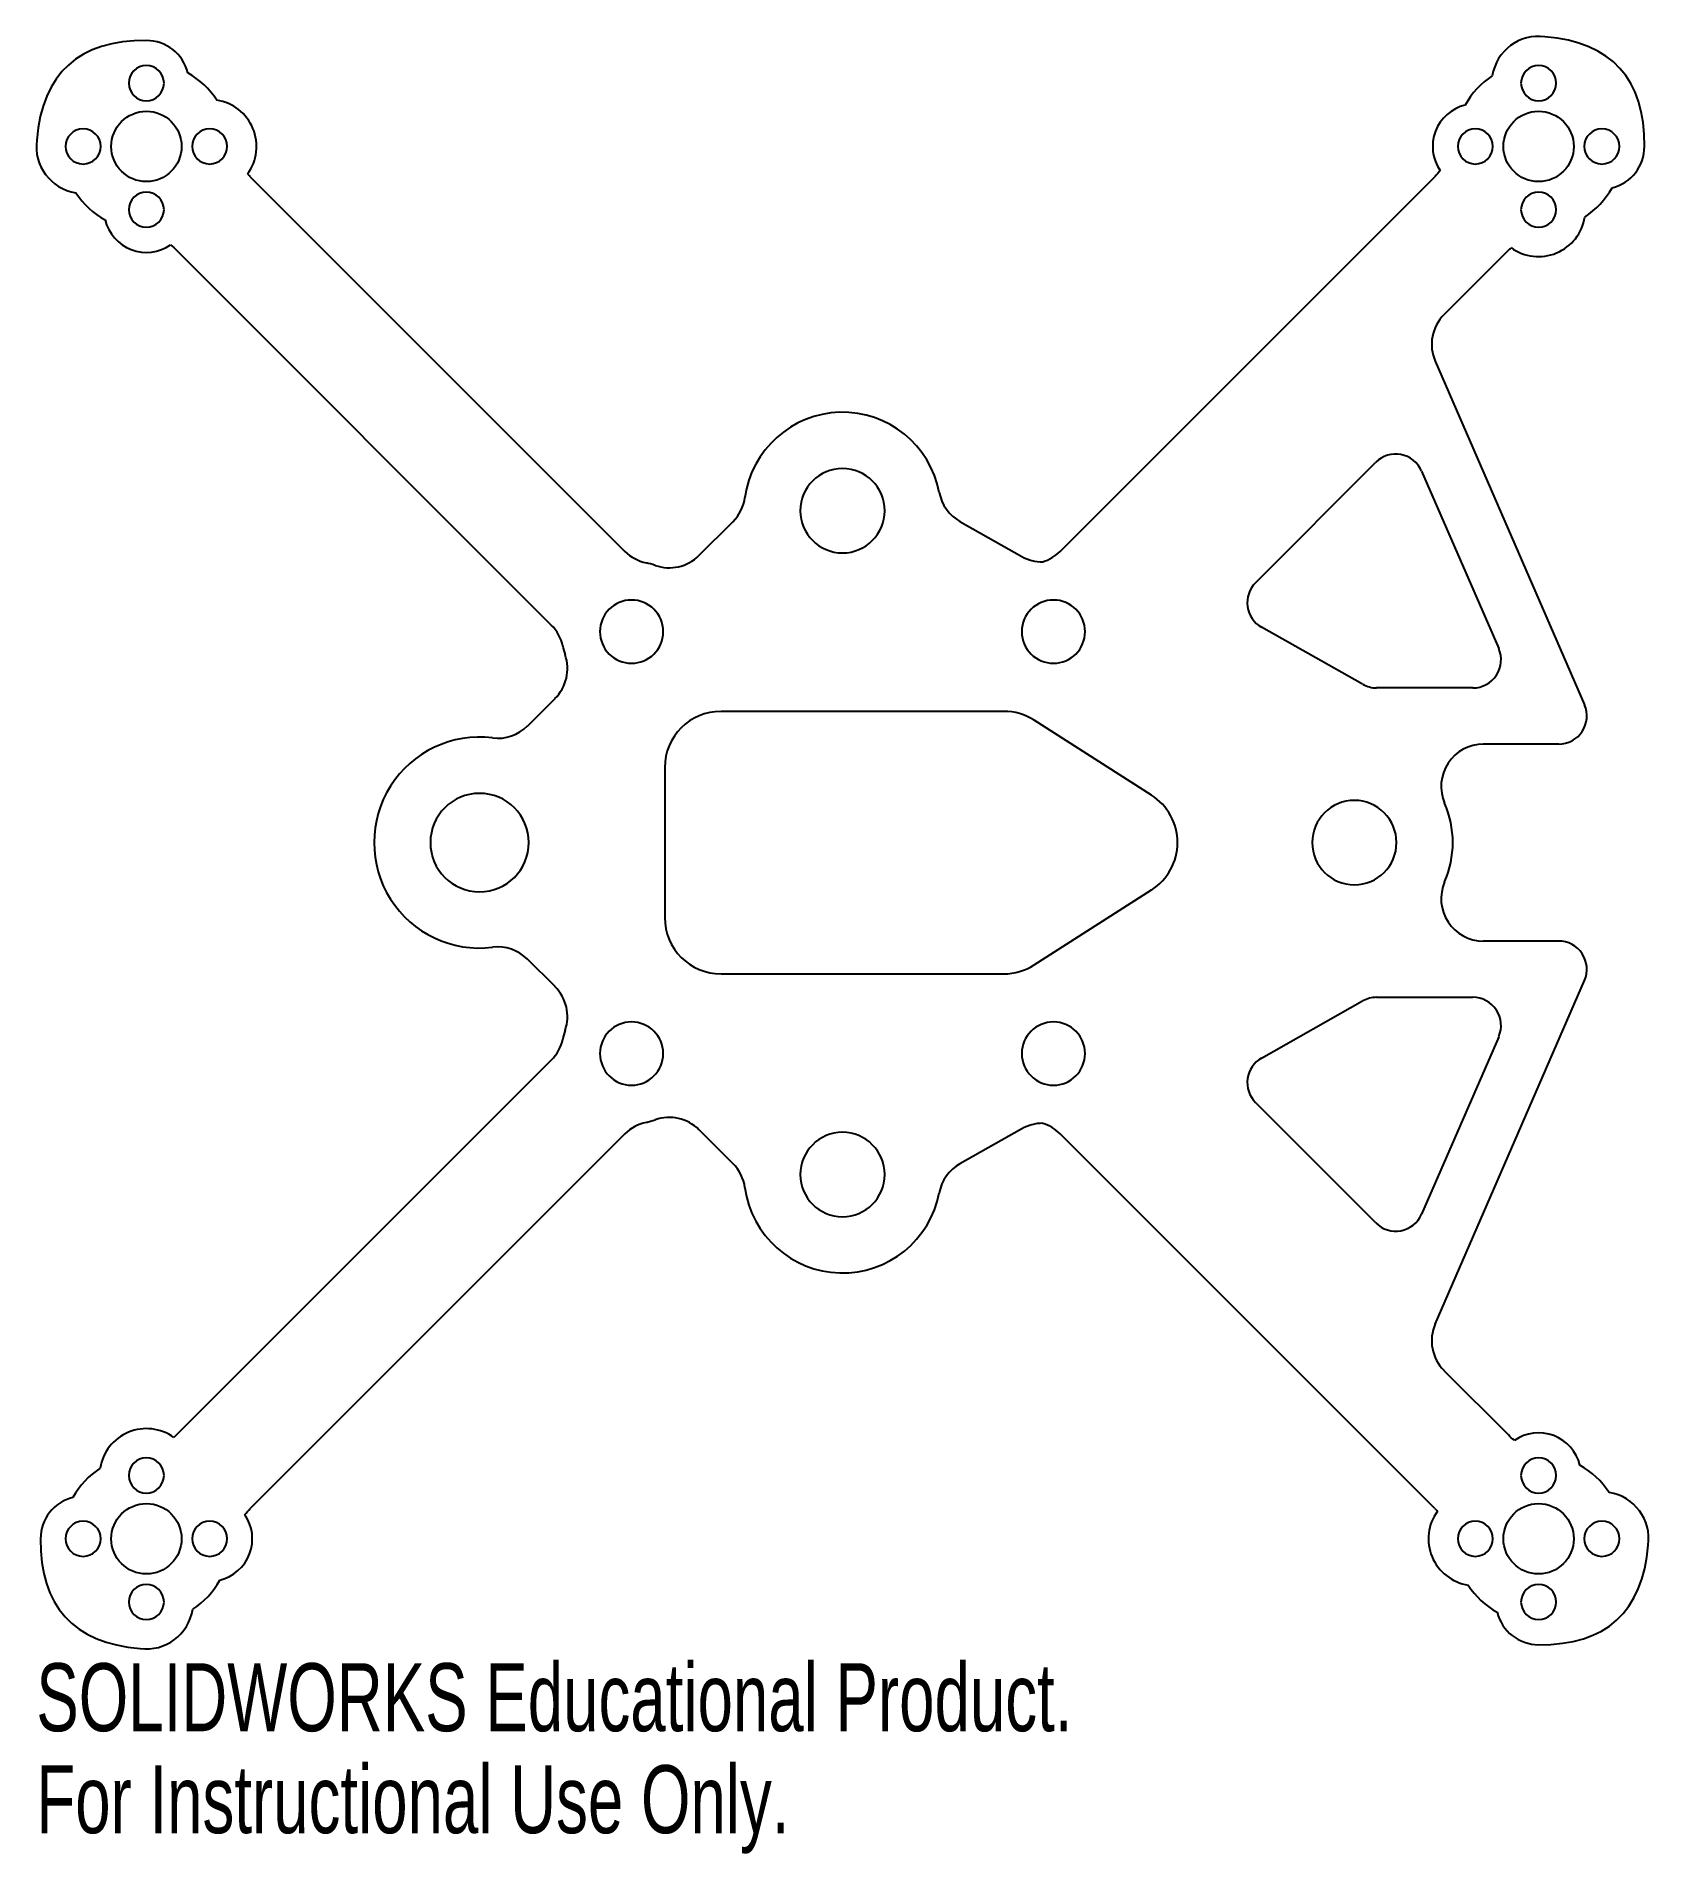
# Model space of a CAD drawing. Header units: millimetres. Extents: x -57 to 57, y -72 to 57.
import ezdxf

# ---------------------------------------------------------------- set-up
doc = ezdxf.new("R2010")
doc.units = ezdxf.units.MM
doc.styles.add('SLDTEXTSTYLE0', font='TXT', dxfattribs={"width": 0.7})

msp = doc.modelspace()

# ---------------------------------------------------------------- linework, layer by layer
at = {"color": 7, "linetype": 'Continuous', "lineweight": 25}
for p, q in [((-42.12, 47.35), (-15.47, 20.71)), ((15.47, 20.71), (42.12, 47.35)), ((-20.71, 15.47), (-47.35, 42.12)), ((47.35, 42.12), (42.78, 37.55)), ((42.15, 34.23), (52.77, 9.8)), ((29.37, 18.48), (37.93, 27.04)), ((41.18, 26.42), (46.67, 13.8)), ((-10.21, 20.41), (-7.8, 22.81)), ((8.35, 22.84), (12.76, 20.35)), ((36.99, 11.26), (29.8, 15.32)), ((44.83, 11), (37.98, 11)), ((-22.4, 8.29), (-20.44, 10.24)), ((11.47, 9.33), (-8.64, 9.33)), ((21.97, 3.37), (13.62, 8.7)), ((50.93, 7), (45.57, 7)), ((-12.64, 5.33), (-12.64, -5.33)), ((13.62, -8.7), (21.97, -3.37)), ((50.93, -7), (45.57, -7)), ((-20.44, -10.24), (-22.4, -8.29)), ((-8.64, -9.33), (11.47, -9.33)), ((42.15, -34.23), (52.77, -9.8)), ((29.8, -15.32), (36.99, -11.26)), ((37.98, -11), (44.83, -11)), ((46.67, -13.8), (41.18, -26.42)), ((-47.35, -42.12), (-20.71, -15.47)), ((37.93, -27.04), (29.37, -18.48)), ((-7.8, -22.81), (-10.21, -20.41)), ((12.76, -20.35), (8.35, -22.84)), ((-15.47, -20.71), (-42.12, -47.35)), ((42.12, -47.35), (15.47, -20.71)), ((42.78, -37.55), (47.35, -42.12))]:
    msp.add_line(p, q, dxfattribs=at)
for centre in [(-49.5, 49.5), (49.5, 49.5), (-49.5, -49.5), (49.5, -49.5)]:
    msp.add_circle(centre, 2.5, dxfattribs=at)
for centre, radius, start, end in [((-49.5, 54), 3.03, 13.8816, 90), ((49.5, 54), 3.33, 82.2376, 171.0641), ((-49.5, 54), 1.25, 0, 180), ((-49.5, 49.5), 6, 33.2562, 60.6085), ((49.5, 49.5), 6, 123.2562, 150.6085), ((49.5, 54), 1.25, 0, 180), ((-49.5, 54), 1.25, 180, 0), ((49.5, 54), 1.25, 180, 0), ((-45, 49.5), 3.33, 324.0623, 81.0641), ((45, 49.5), 3.03, 103.8816, 214.5529), ((-54, 49.5), 1.25, 0, 180), ((-45, 49.5), 1.25, 0, 180), ((45, 49.5), 1.25, 0, 180), ((54, 49.5), 1.25, 0, 180), ((-54, 49.5), 3.33, 172.2376, 261.0641), ((-54, 49.5), 1.25, 180, 0), ((-45, 49.5), 1.25, 180, 0), ((45, 49.5), 1.25, 180, 0), ((54, 49.5), 1.25, 180, 0), ((54, 49.5), 3.03, 283.8816, 0), ((49.5, 49.5), 6, 303.2562, 330.6085), ((-49.5, 49.5), 6, 213.2562, 240.6085), ((-49.5, 45), 1.25, 0, 180), ((49.5, 45), 1.25, 0, 180), ((-49.5, 45), 3.03, 193.8816, 304.5529), ((-49.5, 45), 1.25, 180, 0), ((49.5, 45), 3.33, 234.0623, 351.0641), ((49.5, 45), 1.25, 180, 0), ((44.9, 35.42), 3, 135, 203.4899), ((0, 23.6), 7, 10.653, 172.3136), ((39.34, 25.63), 2, 23.4899, 135), ((0, 23.6), 3, 0, 180), ((9.83, 25.45), 3, 190.653, 240.5498), ((-9.91, 24.94), 3, 314.8179, 352.3136), ((0, 23.6), 3, 180, 0), ((-13.35, 22.83), 3, 225, 258.1229), ((13.35, 22.83), 3, 287.1993, 315), ((-15, 15), 5, 70.4567, 78.1229), ((-12.32, 22.54), 3, 250.4567, 314.8179), ((14.23, 22.96), 3, 240.5498, 270.2002), ((30.78, 17.06), 2, 135, 240.5498), ((-15, 15), 2.25, 0, 180), ((15, 15), 2.25, 0, 180), ((-22.83, 13.35), 3, 11.8771, 45), ((-15, 15), 2.25, 180, 0), ((15, 15), 2.25, 180, 0), ((-22.56, 12.37), 3, 314.8179, 19.1791), ((-15, 15), 5, 191.8771, 199.1791), ((44.83, 13), 2, 270, 23.4899), ((37.98, 13), 2, 240.5498, 270), ((-8.64, 5.33), 4, 90, 180), ((11.47, 5.33), 4, 57.4259, 90), ((50.93, 9), 2, 270, 23.4899), ((-24.52, 10.42), 3, 262.9608, 314.8179), ((-25.81, 0), 7.5, 82.9608, 277.0392), ((45.57, 4), 3, 90, 203.5782), ((-25.81, 0), 3.5, 0, 180), ((19.82, 0), 4, 302.5741, 57.4259), ((36.4, 0), 3, 0, 180), ((36.4, 0), 7, 336.4218, 23.5782), ((-25.81, 0), 3.5, 180, 0), ((36.4, 0), 3, 180, 0), ((45.57, -4), 3, 156.4218, 270), ((-8.64, -5.33), 4, 180, 270), ((-24.52, -10.42), 3, 45.1821, 97.0392), ((50.93, -9), 2, 336.5101, 90), ((11.47, -5.33), 4, 270, 302.5741), ((-22.56, -12.37), 3, 340.8209, 45.1821), ((37.98, -13), 2, 90, 119.4502), ((44.83, -13), 2, 336.5101, 90), ((-15, -15), 2.25, 0, 180), ((15, -15), 2.25, 0, 180), ((-22.83, -13.35), 3, 315, 348.1229), ((-15, -15), 5, 160.8209, 168.1229), ((-15, -15), 2.25, 180, 0), ((15, -15), 2.25, 180, 0), ((30.78, -17.06), 2, 119.4502, 225), ((-13.35, -22.83), 3, 101.8771, 135), ((-15, -15), 5, 281.8771, 289.5433), ((-12.32, -22.54), 3, 45.1821, 109.5433), ((0, -23.6), 3, 0, 180), ((14.23, -22.96), 3, 89.7998, 119.4502), ((13.35, -22.83), 3, 45, 72.8007), ((-9.91, -24.94), 3, 7.6864, 45.1821), ((9.83, -25.45), 3, 119.4502, 169.347), ((0, -23.6), 7, 187.6864, 349.347), ((0, -23.6), 3, 180, 0), ((39.34, -25.63), 2, 225, 336.5101), ((44.9, -35.42), 3, 156.5101, 225), ((-49.5, -45), 3.33, 54.0623, 171.0641), ((49.5, -45), 3.03, 13.8816, 124.5529), ((-49.5, -45), 1.25, 0, 180), ((49.5, -45), 1.25, 0, 180), ((-49.5, -49.5), 6, 123.2562, 150.6085), ((-49.5, -45), 1.25, 180, 0), ((49.5, -45), 1.25, 180, 0), ((49.5, -49.5), 6, 33.2562, 60.6085), ((54, -49.5), 3.33, 352.2376, 81.0641), ((-54, -49.5), 3.03, 103.8816, 180), ((-45, -49.5), 3.03, 283.8816, 34.5529), ((45, -49.5), 3.33, 144.0623, 261.0641), ((-54, -49.5), 1.25, 0, 180), ((-45, -49.5), 1.25, 0, 180), ((45, -49.5), 1.25, 0, 180), ((54, -49.5), 1.25, 0, 180), ((-54, -49.5), 1.25, 180, 0), ((-45, -49.5), 1.25, 180, 0), ((45, -49.5), 1.25, 180, 0), ((54, -49.5), 1.25, 180, 0), ((-49.5, -54), 1.25, 0, 180), ((-49.5, -49.5), 6, 303.2562, 330.6085), ((49.5, -49.5), 6, 213.2562, 240.6085), ((49.5, -54), 1.25, 0, 180), ((-49.5, -54), 1.25, 180, 0), ((49.5, -54), 1.25, 180, 0), ((-49.5, -54), 3.33, 262.2376, 351.0641), ((49.5, -54), 3.03, 193.8816, 270)]:
    msp.add_arc(centre, radius, start, end, dxfattribs=at)
for points in [[(-49.5, 57.03), (-54.3, 57.07), (-56.9, 54.71), (-57.3, 49.95)], [(57.03, 49.5), (57.07, 54.3), (54.71, 56.9), (49.95, 57.3)], [(-42.12, 47.35), (-42.18, 47.42), (-42.24, 47.48), (-42.3, 47.54)], [(42.5, 47.78), (42.38, 47.63), (42.26, 47.49), (42.12, 47.35)], [(-47.78, 42.5), (-47.63, 42.38), (-47.49, 42.26), (-47.35, 42.12)], [(47.35, 42.12), (47.42, 42.18), (47.48, 42.24), (47.54, 42.3)], [(-47.35, -42.12), (-47.42, -42.18), (-47.48, -42.24), (-47.54, -42.3)], [(47.78, -42.5), (47.63, -42.38), (47.49, -42.26), (47.35, -42.12)], [(-42.5, -47.78), (-42.38, -47.63), (-42.26, -47.49), (-42.12, -47.35)], [(42.12, -47.35), (42.18, -47.42), (42.24, -47.48), (42.3, -47.54)], [(-57.03, -49.5), (-57.07, -54.3), (-54.71, -56.9), (-49.95, -57.3)], [(49.5, -57.03), (54.3, -57.07), (56.9, -54.71), (57.3, -49.95)]]:
    msp.add_open_spline(points, degree=3, dxfattribs=at)

# ---------------------------------------------------------------- texts
at = {"color": 7, "linetype": 'Continuous', "char_height": 4.8336, "attachment_point": 1, "style": 'SLDTEXTSTYLE0'}
for s, insert in [('SOLIDWORKS Educational Product.', (-57.33, -58.35)), ('For Instructional Use Only.', (-57.33, -65.6))]:
    msp.add_mtext(s, dxfattribs=dict(at, insert=insert))

doc.saveas('drawing.dxf')
